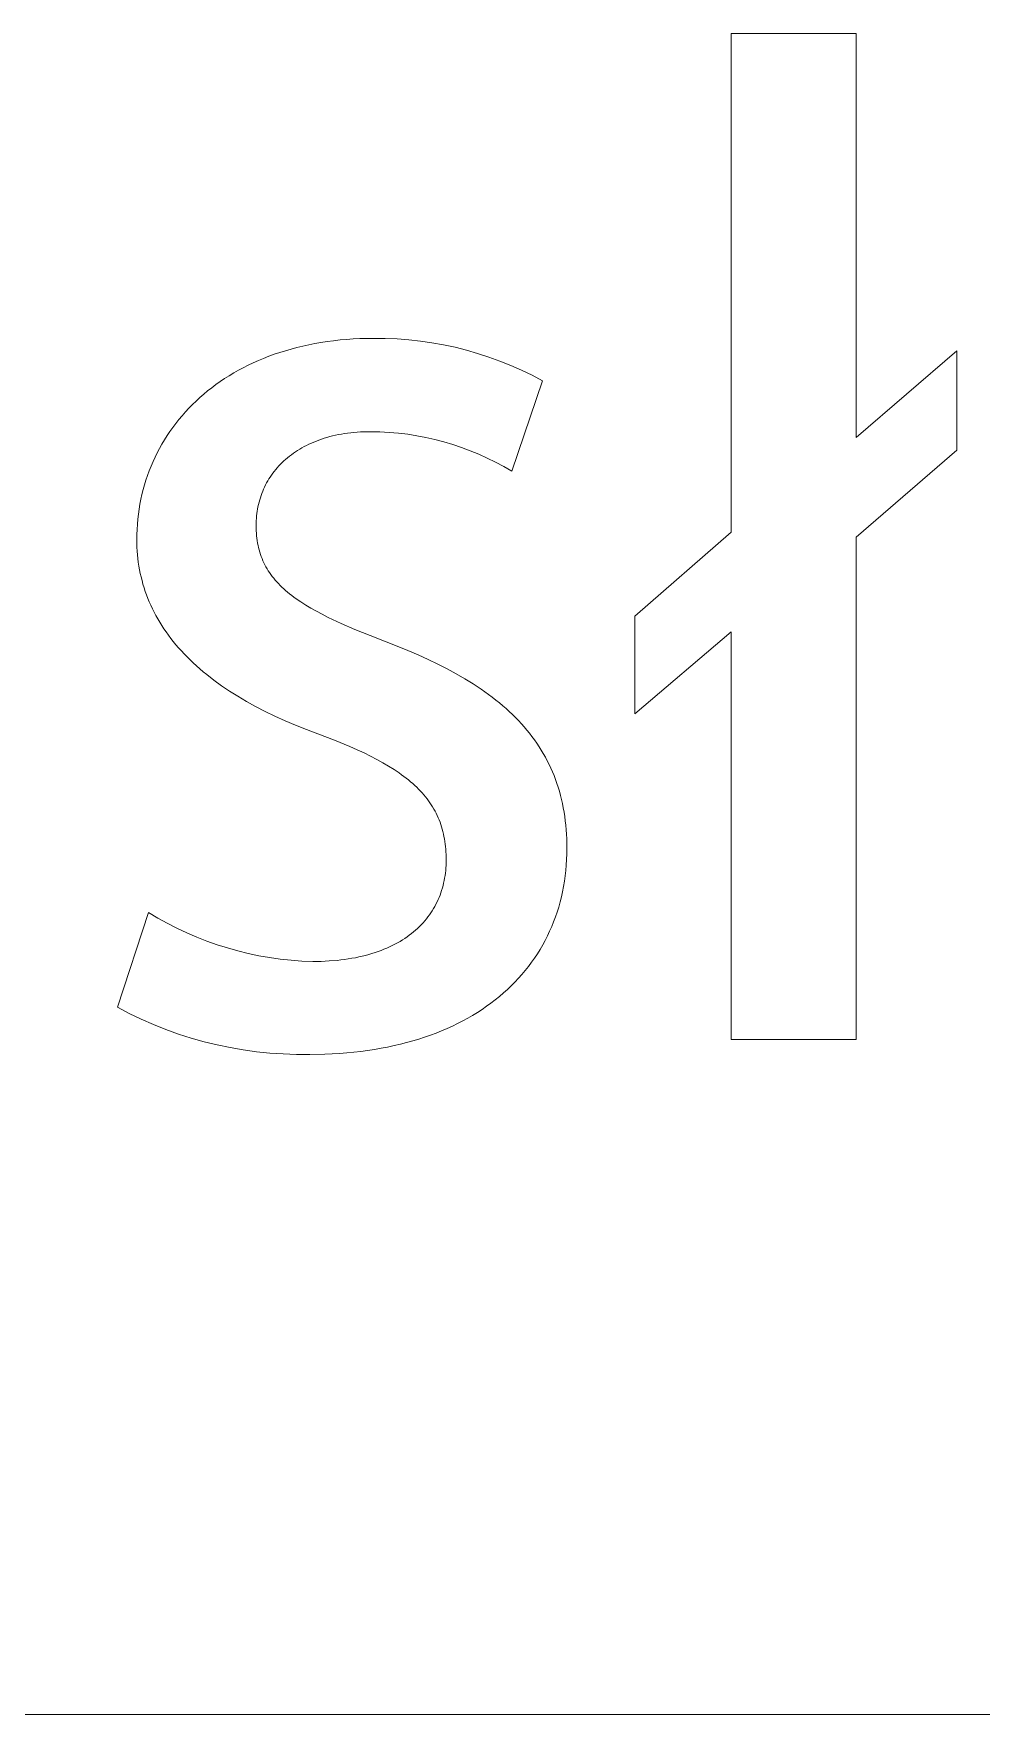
# Model space of a CAD drawing. Header units: millimetres. Extents: x 0 to 4468, y 0 to 3122.
# Drawn here: x 3621.8 to 3651.7, y 0 to 53.1 of the extents above; entities that cross this region are included whole.
import ezdxf

# ---------------------------------------------------------------- set-up
doc = ezdxf.new("R2010")
doc.units = ezdxf.units.MM
doc.header["$MEASUREMENT"] = 0
doc.layers.add('Domyślny', color=7, linetype='Continuous', true_color=0x000000)

msp = doc.modelspace()

# ---------------------------------------------------------------- linework, layer by layer
at = {"layer": 'Domyślny', "color": 18, "lineweight": 15, "true_color": 0x000000}
for p, q in [((3643.761, 37.313), (3643.761, 53.055)), ((3643.761, 53.055), (3647.704, 53.055)), ((3647.704, 53.055), (3647.704, 40.304)), ((3629.346, 42.933), (3629.519, 42.992)), ((3629.519, 42.992), (3629.696, 43.047)), ((3629.696, 43.047), (3629.876, 43.099)), ((3629.876, 43.099), (3630.059, 43.148)), ((3630.059, 43.148), (3630.245, 43.193)), ((3630.245, 43.193), (3630.433, 43.234)), ((3630.433, 43.234), (3630.625, 43.272)), ((3630.625, 43.272), (3630.819, 43.306)), ((3630.819, 43.306), (3631.017, 43.336)), ((3631.017, 43.336), (3631.217, 43.362)), ((3631.217, 43.362), (3631.42, 43.384)), ((3631.42, 43.384), (3631.626, 43.403)), ((3631.626, 43.403), (3631.835, 43.417)), ((3631.835, 43.417), (3632.046, 43.427)), ((3632.046, 43.427), (3632.261, 43.434)), ((3632.261, 43.434), (3632.478, 43.436)), ((3632.478, 43.436), (3632.848, 43.433)), ((3632.848, 43.433), (3633.218, 43.418)), ((3633.218, 43.418), (3633.587, 43.391)), ((3633.587, 43.391), (3633.955, 43.35)), ((3633.955, 43.35), (3634.321, 43.297)), ((3634.321, 43.297), (3634.686, 43.232)), ((3634.686, 43.232), (3635.048, 43.154)), ((3635.048, 43.154), (3635.407, 43.064)), ((3635.407, 43.064), (3635.762, 42.961)), ((3647.704, 40.304), (3650.873, 43.041)), ((3650.873, 43.041), (3650.873, 39.902)), ((3628.216, 42.428), (3628.368, 42.51)), ((3628.368, 42.51), (3628.523, 42.588)), ((3628.523, 42.588), (3628.681, 42.663)), ((3628.681, 42.663), (3628.843, 42.736)), ((3628.843, 42.736), (3629.007, 42.805)), ((3629.007, 42.805), (3629.175, 42.87)), ((3629.175, 42.87), (3629.346, 42.933)), ((3635.762, 42.961), (3636.114, 42.847)), ((3636.114, 42.847), (3636.462, 42.72)), ((3636.462, 42.72), (3636.806, 42.582)), ((3636.806, 42.582), (3637.144, 42.431)), ((3627.373, 41.877), (3627.505, 41.976)), ((3627.505, 41.976), (3627.641, 42.072)), ((3627.641, 42.072), (3627.78, 42.166)), ((3627.78, 42.166), (3627.922, 42.256)), ((3627.922, 42.256), (3628.068, 42.344)), ((3628.068, 42.344), (3628.216, 42.428)), ((3637.804, 42.097), (3636.837, 39.24)), ((3637.144, 42.431), (3637.477, 42.27)), ((3637.477, 42.27), (3637.804, 42.097)), ((3626.762, 41.343), (3626.878, 41.455)), ((3626.878, 41.455), (3626.996, 41.565)), ((3626.996, 41.565), (3627.119, 41.672)), ((3627.119, 41.672), (3627.244, 41.776)), ((3627.244, 41.776), (3627.373, 41.877)), ((3626.238, 40.748), (3626.336, 40.872)), ((3626.336, 40.872), (3626.437, 40.993)), ((3626.437, 40.993), (3626.542, 41.112)), ((3626.542, 41.112), (3626.65, 41.229)), ((3626.65, 41.229), (3626.762, 41.343)), ((3625.882, 40.233), (3625.966, 40.365)), ((3625.966, 40.365), (3626.053, 40.495)), ((3626.053, 40.495), (3626.144, 40.623)), ((3626.144, 40.623), (3626.238, 40.748)), ((3631.097, 40.333), (3631.009, 40.308)), ((3631.187, 40.355), (3631.097, 40.333)), ((3631.279, 40.376), (3631.187, 40.355)), ((3631.371, 40.396), (3631.279, 40.376)), ((3631.466, 40.413), (3631.371, 40.396)), ((3631.562, 40.429), (3631.466, 40.413)), ((3631.66, 40.443), (3631.562, 40.429)), ((3631.759, 40.455), (3631.66, 40.443)), ((3631.86, 40.466), (3631.759, 40.455)), ((3631.963, 40.474), (3631.86, 40.466)), ((3632.067, 40.481), (3631.963, 40.474)), ((3632.172, 40.486), (3632.067, 40.481)), ((3632.28, 40.489), (3632.172, 40.486)), ((3632.388, 40.49), (3632.28, 40.489)), ((3632.681, 40.484), (3632.388, 40.49)), ((3632.973, 40.469), (3632.681, 40.484)), ((3633.264, 40.444), (3632.973, 40.469)), ((3633.554, 40.409), (3633.264, 40.444)), ((3633.843, 40.364), (3633.554, 40.409)), ((3634.13, 40.309), (3633.843, 40.364)), ((3625.585, 39.685), (3625.654, 39.825)), ((3625.654, 39.825), (3625.726, 39.963)), ((3625.726, 39.963), (3625.803, 40.099)), ((3625.803, 40.099), (3625.882, 40.233)), ((3629.948, 39.809), (3629.884, 39.763)), ((3630.013, 39.854), (3629.948, 39.809)), ((3630.079, 39.897), (3630.013, 39.854)), ((3630.148, 39.94), (3630.079, 39.897)), ((3630.218, 39.98), (3630.148, 39.94)), ((3630.289, 40.02), (3630.218, 39.98)), ((3630.363, 40.058), (3630.289, 40.02)), ((3630.438, 40.094), (3630.363, 40.058)), ((3630.515, 40.13), (3630.438, 40.094)), ((3630.593, 40.163), (3630.515, 40.13)), ((3630.673, 40.195), (3630.593, 40.163)), ((3630.755, 40.226), (3630.673, 40.195)), ((3630.838, 40.255), (3630.755, 40.226)), ((3630.923, 40.283), (3630.838, 40.255)), ((3631.009, 40.308), (3630.923, 40.283)), ((3634.416, 40.244), (3634.13, 40.309)), ((3634.699, 40.17), (3634.416, 40.244)), ((3634.979, 40.086), (3634.699, 40.17)), ((3635.256, 39.993), (3634.979, 40.086)), ((3635.53, 39.89), (3635.256, 39.993)), ((3635.8, 39.778), (3635.53, 39.89)), ((3650.873, 39.902), (3647.704, 37.164)), ((3625.402, 39.256), (3625.459, 39.401)), ((3625.459, 39.401), (3625.52, 39.544)), ((3625.52, 39.544), (3625.585, 39.685)), ((3629.391, 39.295), (3629.345, 39.237)), ((3629.439, 39.351), (3629.391, 39.295)), ((3629.489, 39.407), (3629.439, 39.351)), ((3629.54, 39.461), (3629.489, 39.407)), ((3629.593, 39.514), (3629.54, 39.461)), ((3629.648, 39.566), (3629.593, 39.514)), ((3629.704, 39.617), (3629.648, 39.566)), ((3629.763, 39.667), (3629.704, 39.617)), ((3629.823, 39.716), (3629.763, 39.667)), ((3629.884, 39.763), (3629.823, 39.716)), ((3636.066, 39.657), (3635.8, 39.778)), ((3636.328, 39.527), (3636.066, 39.657)), ((3636.585, 39.388), (3636.328, 39.527)), ((3636.837, 39.24), (3636.585, 39.388)), ((3625.21, 38.661), (3625.252, 38.812)), ((3625.252, 38.812), (3625.298, 38.962)), ((3625.298, 38.962), (3625.348, 39.11)), ((3625.348, 39.11), (3625.402, 39.256)), ((3629.039, 38.741), (3629.009, 38.676)), ((3629.071, 38.807), (3629.039, 38.741)), ((3629.105, 38.871), (3629.071, 38.807)), ((3629.141, 38.934), (3629.105, 38.871)), ((3629.178, 38.997), (3629.141, 38.934)), ((3629.217, 39.058), (3629.178, 38.997)), ((3629.258, 39.119), (3629.217, 39.058)), ((3629.301, 39.178), (3629.258, 39.119)), ((3629.345, 39.237), (3629.301, 39.178)), ((3625.081, 38.044), (3625.108, 38.2)), ((3625.108, 38.2), (3625.138, 38.355)), ((3625.138, 38.355), (3625.172, 38.509)), ((3625.172, 38.509), (3625.21, 38.661)), ((3628.865, 38.264), (3628.848, 38.193)), ((3628.885, 38.335), (3628.865, 38.264)), ((3628.906, 38.404), (3628.885, 38.335)), ((3628.929, 38.473), (3628.906, 38.404)), ((3628.954, 38.541), (3628.929, 38.473)), ((3628.981, 38.609), (3628.954, 38.541)), ((3629.009, 38.676), (3628.981, 38.609)), ((3625.027, 37.568), (3625.041, 37.727)), ((3625.041, 37.727), (3625.059, 37.886)), ((3625.059, 37.886), (3625.081, 38.044)), ((3628.776, 37.68), (3628.774, 37.604)), ((3628.781, 37.755), (3628.776, 37.68)), ((3628.788, 37.829), (3628.781, 37.755)), ((3628.796, 37.903), (3628.788, 37.829)), ((3628.806, 37.976), (3628.796, 37.903)), ((3628.818, 38.049), (3628.806, 37.976)), ((3628.832, 38.122), (3628.818, 38.049)), ((3628.848, 38.193), (3628.832, 38.122)), ((3625.008, 37.082), (3625.01, 37.245)), ((3625.01, 37.245), (3625.016, 37.407)), ((3625.016, 37.407), (3625.027, 37.568)), ((3628.774, 37.604), (3628.773, 37.529)), ((3628.773, 37.529), (3628.774, 37.446)), ((3628.774, 37.446), (3628.776, 37.364)), ((3628.776, 37.364), (3628.781, 37.284)), ((3628.781, 37.284), (3628.788, 37.205)), ((3628.788, 37.205), (3628.796, 37.127)), ((3640.725, 34.664), (3643.761, 37.313)), ((3647.704, 37.164), (3647.704, 21.303)), ((3625.009, 36.961), (3625.008, 37.082)), ((3625.014, 36.841), (3625.009, 36.961)), ((3625.02, 36.721), (3625.014, 36.841)), ((3625.03, 36.602), (3625.02, 36.721)), ((3628.796, 37.127), (3628.807, 37.051)), ((3628.807, 37.051), (3628.819, 36.976)), ((3628.819, 36.976), (3628.833, 36.902)), ((3628.833, 36.902), (3628.849, 36.829)), ((3628.849, 36.829), (3628.867, 36.758)), ((3628.867, 36.758), (3628.887, 36.688)), ((3628.887, 36.688), (3628.909, 36.618)), ((3628.909, 36.618), (3628.933, 36.55)), ((3625.042, 36.484), (3625.03, 36.602)), ((3625.057, 36.366), (3625.042, 36.484)), ((3625.075, 36.249), (3625.057, 36.366)), ((3625.095, 36.133), (3625.075, 36.249)), ((3625.118, 36.017), (3625.095, 36.133)), ((3628.933, 36.55), (3628.959, 36.483)), ((3628.959, 36.483), (3628.987, 36.417)), ((3628.987, 36.417), (3629.017, 36.352)), ((3629.017, 36.352), (3629.048, 36.288)), ((3629.048, 36.288), (3629.082, 36.225)), ((3629.082, 36.225), (3629.118, 36.162)), ((3629.118, 36.162), (3629.156, 36.101)), ((3629.156, 36.101), (3629.195, 36.04)), ((3625.144, 35.903), (3625.118, 36.017)), ((3625.173, 35.788), (3625.144, 35.903)), ((3625.204, 35.675), (3625.173, 35.788)), ((3625.238, 35.562), (3625.204, 35.675)), ((3625.275, 35.45), (3625.238, 35.562)), ((3629.195, 36.04), (3629.237, 35.981)), ((3629.237, 35.981), (3629.281, 35.922)), ((3629.281, 35.922), (3629.327, 35.864)), ((3629.327, 35.864), (3629.374, 35.806)), ((3629.374, 35.806), (3629.424, 35.75)), ((3629.424, 35.75), (3629.476, 35.694)), ((3629.476, 35.694), (3629.53, 35.638)), ((3629.53, 35.638), (3629.586, 35.584)), ((3629.586, 35.584), (3629.644, 35.53)), ((3625.314, 35.339), (3625.275, 35.45)), ((3625.357, 35.229), (3625.314, 35.339)), ((3625.402, 35.119), (3625.357, 35.229)), ((3625.45, 35.01), (3625.402, 35.119)), ((3629.644, 35.53), (3629.704, 35.476)), ((3629.704, 35.476), (3629.766, 35.423)), ((3629.766, 35.423), (3629.83, 35.371)), ((3629.83, 35.371), (3629.896, 35.319)), ((3629.896, 35.319), (3629.965, 35.268)), ((3629.965, 35.268), (3630.035, 35.217)), ((3630.035, 35.217), (3630.182, 35.116)), ((3630.182, 35.116), (3630.338, 35.016)), ((3625.501, 34.902), (3625.45, 35.01)), ((3625.554, 34.795), (3625.501, 34.902)), ((3625.61, 34.688), (3625.554, 34.795)), ((3625.669, 34.583), (3625.61, 34.688)), ((3625.731, 34.478), (3625.669, 34.583)), ((3630.338, 35.016), (3630.502, 34.918)), ((3630.502, 34.918), (3630.674, 34.821)), ((3630.674, 34.821), (3630.855, 34.725)), ((3630.855, 34.725), (3631.045, 34.629)), ((3631.045, 34.629), (3631.451, 34.437)), ((3640.725, 31.584), (3640.725, 34.664)), ((3625.796, 34.374), (3625.731, 34.478)), ((3625.863, 34.27), (3625.796, 34.374)), ((3625.934, 34.168), (3625.863, 34.27)), ((3626.007, 34.066), (3625.934, 34.168)), ((3626.083, 33.965), (3626.007, 34.066)), ((3626.161, 33.866), (3626.083, 33.965)), ((3631.451, 34.437), (3631.891, 34.246)), ((3631.891, 34.246), (3632.367, 34.052)), ((3632.367, 34.052), (3632.879, 33.853)), ((3643.761, 34.173), (3640.725, 31.584)), ((3643.761, 21.303), (3643.761, 34.173)), ((3626.243, 33.766), (3626.161, 33.866)), ((3626.327, 33.668), (3626.243, 33.766)), ((3626.414, 33.571), (3626.327, 33.668)), ((3626.504, 33.474), (3626.414, 33.571)), ((3626.597, 33.379), (3626.504, 33.474)), ((3632.879, 33.853), (3633.227, 33.72)), ((3633.227, 33.72), (3633.564, 33.583)), ((3633.564, 33.583), (3633.89, 33.443)), ((3633.89, 33.443), (3634.205, 33.299)), ((3626.693, 33.284), (3626.597, 33.379)), ((3626.791, 33.19), (3626.693, 33.284)), ((3626.893, 33.097), (3626.791, 33.19)), ((3626.997, 33.005), (3626.893, 33.097)), ((3627.104, 32.914), (3626.997, 33.005)), ((3627.214, 32.824), (3627.104, 32.914)), ((3634.205, 33.299), (3634.509, 33.153)), ((3634.509, 33.153), (3634.803, 33.003)), ((3634.803, 33.003), (3635.086, 32.849)), ((3627.442, 32.646), (3627.214, 32.824)), ((3627.682, 32.472), (3627.442, 32.646)), ((3627.934, 32.302), (3627.682, 32.472)), ((3635.086, 32.849), (3635.358, 32.691)), ((3635.358, 32.691), (3635.619, 32.529)), ((3635.619, 32.529), (3635.869, 32.363)), ((3628.197, 32.136), (3627.934, 32.302)), ((3628.472, 31.974), (3628.197, 32.136)), ((3628.758, 31.815), (3628.472, 31.974)), ((3635.869, 32.363), (3636.108, 32.193)), ((3636.108, 32.193), (3636.224, 32.106)), ((3636.224, 32.106), (3636.337, 32.018)), ((3636.337, 32.018), (3636.447, 31.928)), ((3636.447, 31.928), (3636.554, 31.838)), ((3636.554, 31.838), (3636.659, 31.747)), ((3629.056, 31.661), (3628.758, 31.815)), ((3629.366, 31.511), (3629.056, 31.661)), ((3629.687, 31.365), (3629.366, 31.511)), ((3630.02, 31.223), (3629.687, 31.365)), ((3636.659, 31.747), (3636.761, 31.654)), ((3636.761, 31.654), (3636.86, 31.56)), ((3636.86, 31.56), (3636.956, 31.464)), ((3636.956, 31.464), (3637.05, 31.368)), ((3637.05, 31.368), (3637.14, 31.27)), ((3630.365, 31.085), (3630.02, 31.223)), ((3630.722, 30.952), (3630.365, 31.085)), ((3631.248, 30.751), (3630.722, 30.952)), ((3637.14, 31.27), (3637.228, 31.171)), ((3637.228, 31.171), (3637.314, 31.07)), ((3637.314, 31.07), (3637.396, 30.968)), ((3637.396, 30.968), (3637.476, 30.865)), ((3637.476, 30.865), (3637.553, 30.761)), ((3631.733, 30.551), (3631.248, 30.751)), ((3631.961, 30.45), (3631.733, 30.551)), ((3632.178, 30.348), (3631.961, 30.45)), ((3632.386, 30.246), (3632.178, 30.348)), ((3632.585, 30.143), (3632.386, 30.246)), ((3637.553, 30.761), (3637.627, 30.655)), ((3637.627, 30.655), (3637.699, 30.547)), ((3637.699, 30.547), (3637.768, 30.438)), ((3637.768, 30.438), (3637.833, 30.328)), ((3637.833, 30.328), (3637.897, 30.216)), ((3632.773, 30.038), (3632.585, 30.143)), ((3632.953, 29.933), (3632.773, 30.038)), ((3633.123, 29.826), (3632.953, 29.933)), ((3633.284, 29.718), (3633.123, 29.826)), ((3633.361, 29.663), (3633.284, 29.718)), ((3637.897, 30.216), (3637.957, 30.102)), ((3637.957, 30.102), (3638.015, 29.987)), ((3638.015, 29.987), (3638.069, 29.871)), ((3638.069, 29.871), (3638.121, 29.753)), ((3638.121, 29.753), (3638.171, 29.633)), ((3633.436, 29.608), (3633.361, 29.663)), ((3633.509, 29.552), (3633.436, 29.608)), ((3633.579, 29.496), (3633.509, 29.552)), ((3633.647, 29.439), (3633.579, 29.496)), ((3633.713, 29.381), (3633.647, 29.439)), ((3633.777, 29.324), (3633.713, 29.381)), ((3633.839, 29.265), (3633.777, 29.324)), ((3633.899, 29.206), (3633.839, 29.265)), ((3633.956, 29.146), (3633.899, 29.206)), ((3638.171, 29.633), (3638.217, 29.512)), ((3638.217, 29.512), (3638.261, 29.389)), ((3638.261, 29.389), (3638.302, 29.264)), ((3638.302, 29.264), (3638.34, 29.138)), ((3634.012, 29.086), (3633.956, 29.146)), ((3634.065, 29.025), (3634.012, 29.086)), ((3634.116, 28.963), (3634.065, 29.025)), ((3634.165, 28.901), (3634.116, 28.963)), ((3634.212, 28.838), (3634.165, 28.901)), ((3634.257, 28.774), (3634.212, 28.838)), ((3634.3, 28.709), (3634.257, 28.774)), ((3634.342, 28.644), (3634.3, 28.709)), ((3638.34, 29.138), (3638.375, 29.01)), ((3638.375, 29.01), (3638.407, 28.88)), ((3638.407, 28.88), (3638.437, 28.749)), ((3638.437, 28.749), (3638.464, 28.616)), ((3634.381, 28.578), (3634.342, 28.644)), ((3634.418, 28.511), (3634.381, 28.578)), ((3634.453, 28.443), (3634.418, 28.511)), ((3634.486, 28.374), (3634.453, 28.443)), ((3634.517, 28.305), (3634.486, 28.374)), ((3634.547, 28.234), (3634.517, 28.305)), ((3634.574, 28.162), (3634.547, 28.234)), ((3634.6, 28.09), (3634.574, 28.162)), ((3638.464, 28.616), (3638.488, 28.481)), ((3638.488, 28.481), (3638.509, 28.344)), ((3638.509, 28.344), (3638.527, 28.206)), ((3638.527, 28.206), (3638.543, 28.066)), ((3634.624, 28.017), (3634.6, 28.09)), ((3634.645, 27.942), (3634.624, 28.017)), ((3634.665, 27.867), (3634.645, 27.942)), ((3634.684, 27.79), (3634.665, 27.867)), ((3634.7, 27.713), (3634.684, 27.79)), ((3634.715, 27.634), (3634.7, 27.713)), ((3634.728, 27.555), (3634.715, 27.634)), ((3638.543, 28.066), (3638.555, 27.924)), ((3638.555, 27.924), (3638.565, 27.78)), ((3638.565, 27.78), (3638.572, 27.634)), ((3638.572, 27.634), (3638.577, 27.486)), ((3634.739, 27.474), (3634.728, 27.555)), ((3634.748, 27.392), (3634.739, 27.474)), ((3634.756, 27.309), (3634.748, 27.392)), ((3634.761, 27.224), (3634.756, 27.309)), ((3634.766, 27.139), (3634.761, 27.224)), ((3634.768, 27.052), (3634.766, 27.139)), ((3638.576, 27.159), (3638.569, 26.984)), ((3638.578, 27.336), (3638.576, 27.159)), ((3638.577, 27.486), (3638.578, 27.336)), ((3634.734, 26.476), (3634.744, 26.556)), ((3634.744, 26.556), (3634.753, 26.637)), ((3634.753, 26.637), (3634.76, 26.718)), ((3634.76, 26.718), (3634.765, 26.799)), ((3634.765, 26.799), (3634.768, 26.882)), ((3634.769, 26.964), (3634.768, 27.052)), ((3634.768, 26.882), (3634.769, 26.964)), ((3638.543, 26.638), (3638.524, 26.468)), ((3638.559, 26.81), (3638.543, 26.638)), ((3638.569, 26.984), (3638.559, 26.81)), ((3634.602, 25.937), (3634.626, 26.012)), ((3634.626, 26.012), (3634.649, 26.087)), ((3634.649, 26.087), (3634.67, 26.164)), ((3634.67, 26.164), (3634.689, 26.241)), ((3634.689, 26.241), (3634.706, 26.319)), ((3634.706, 26.319), (3634.721, 26.397)), ((3634.721, 26.397), (3634.734, 26.476)), ((3638.472, 26.132), (3638.44, 25.968)), ((3638.5, 26.299), (3638.472, 26.132)), ((3638.524, 26.468), (3638.5, 26.299)), ((3634.371, 25.438), (3634.41, 25.506)), ((3634.41, 25.506), (3634.447, 25.576)), ((3634.447, 25.576), (3634.482, 25.646)), ((3634.482, 25.646), (3634.515, 25.718)), ((3634.515, 25.718), (3634.546, 25.79)), ((3634.546, 25.79), (3634.575, 25.863)), ((3634.575, 25.863), (3634.602, 25.937)), ((3638.319, 25.484), (3638.27, 25.327)), ((3638.363, 25.644), (3638.319, 25.484)), ((3638.404, 25.805), (3638.363, 25.644)), ((3638.44, 25.968), (3638.404, 25.805)), ((3624.398, 22.322), (3625.38, 25.313)), ((3625.38, 25.313), (3625.673, 25.137)), ((3625.673, 25.137), (3625.972, 24.971)), ((3625.972, 24.971), (3626.276, 24.816)), ((3633.984, 24.928), (3634.039, 24.988)), ((3634.039, 24.988), (3634.093, 25.049)), ((3634.093, 25.049), (3634.144, 25.111)), ((3634.144, 25.111), (3634.194, 25.174)), ((3634.194, 25.174), (3634.241, 25.238)), ((3634.241, 25.238), (3634.286, 25.304)), ((3634.286, 25.304), (3634.33, 25.37)), ((3634.33, 25.37), (3634.371, 25.438)), ((3638.159, 25.019), (3638.098, 24.868)), ((3638.217, 25.172), (3638.159, 25.019)), ((3638.27, 25.327), (3638.217, 25.172)), ((3626.276, 24.816), (3626.586, 24.67)), ((3626.586, 24.67), (3626.9, 24.535)), ((3626.9, 24.535), (3627.218, 24.41)), ((3627.218, 24.41), (3627.54, 24.296)), ((3633.312, 24.4), (3633.389, 24.446)), ((3633.389, 24.446), (3633.463, 24.495)), ((3633.463, 24.495), (3633.536, 24.544)), ((3633.536, 24.544), (3633.606, 24.595)), ((3633.606, 24.595), (3633.674, 24.647)), ((3633.674, 24.647), (3633.74, 24.701)), ((3633.74, 24.701), (3633.804, 24.756)), ((3633.804, 24.756), (3633.866, 24.812)), ((3633.866, 24.812), (3633.926, 24.869)), ((3633.926, 24.869), (3633.984, 24.928)), ((3637.89, 24.429), (3637.813, 24.287)), ((3637.964, 24.573), (3637.89, 24.429)), ((3638.033, 24.72), (3637.964, 24.573)), ((3638.098, 24.868), (3638.033, 24.72)), ((3627.54, 24.296), (3627.866, 24.193)), ((3627.866, 24.193), (3628.195, 24.101)), ((3628.195, 24.101), (3628.527, 24.019)), ((3628.527, 24.019), (3628.861, 23.949)), ((3628.861, 23.949), (3629.198, 23.89)), ((3629.198, 23.89), (3629.536, 23.842)), ((3631.793, 23.866), (3631.904, 23.886)), ((3631.904, 23.886), (3632.013, 23.909)), ((3632.013, 23.909), (3632.12, 23.933)), ((3632.12, 23.933), (3632.225, 23.959)), ((3632.225, 23.959), (3632.327, 23.987)), ((3632.327, 23.987), (3632.428, 24.016)), ((3632.428, 24.016), (3632.526, 24.047)), ((3632.526, 24.047), (3632.622, 24.08)), ((3632.622, 24.08), (3632.716, 24.115)), ((3632.716, 24.115), (3632.807, 24.151)), ((3632.807, 24.151), (3632.897, 24.188)), ((3632.897, 24.188), (3632.984, 24.228)), ((3632.984, 24.228), (3633.069, 24.268)), ((3633.069, 24.268), (3633.152, 24.311)), ((3633.152, 24.311), (3633.233, 24.354)), ((3633.233, 24.354), (3633.312, 24.4)), ((3637.646, 24.01), (3637.556, 23.874)), ((3637.731, 24.147), (3637.646, 24.01)), ((3637.813, 24.287), (3637.731, 24.147)), ((3629.536, 23.842), (3629.876, 23.805)), ((3629.876, 23.805), (3630.217, 23.779)), ((3630.217, 23.779), (3630.558, 23.765)), ((3630.558, 23.765), (3630.823, 23.769)), ((3630.823, 23.769), (3631.079, 23.782)), ((3631.079, 23.782), (3631.326, 23.802)), ((3631.326, 23.802), (3631.446, 23.815)), ((3631.446, 23.815), (3631.564, 23.83)), ((3631.564, 23.83), (3631.679, 23.847)), ((3631.679, 23.847), (3631.793, 23.866)), ((3637.16, 23.359), (3637.051, 23.236)), ((3637.265, 23.484), (3637.16, 23.359)), ((3637.366, 23.612), (3637.265, 23.484)), ((3637.463, 23.742), (3637.366, 23.612)), ((3637.556, 23.874), (3637.463, 23.742)), ((3636.701, 22.884), (3636.577, 22.772)), ((3636.821, 22.998), (3636.701, 22.884)), ((3636.938, 23.116), (3636.821, 22.998)), ((3637.051, 23.236), (3636.938, 23.116)), ((3624.771, 22.126), (3624.398, 22.322)), ((3636.042, 22.351), (3635.899, 22.253)), ((3636.181, 22.452), (3636.042, 22.351)), ((3636.317, 22.556), (3636.181, 22.452)), ((3636.448, 22.662), (3636.317, 22.556)), ((3636.577, 22.772), (3636.448, 22.662)), ((3625.151, 21.943), (3624.771, 22.126)), ((3625.537, 21.773), (3625.151, 21.943)), ((3625.928, 21.617), (3625.537, 21.773)), ((3635.129, 21.808), (3634.965, 21.728)), ((3635.291, 21.891), (3635.129, 21.808)), ((3635.448, 21.977), (3635.291, 21.891)), ((3635.602, 22.066), (3635.448, 21.977)), ((3635.752, 22.158), (3635.602, 22.066)), ((3635.899, 22.253), (3635.752, 22.158)), ((3626.325, 21.475), (3625.928, 21.617)), ((3626.726, 21.346), (3626.325, 21.475)), ((3627.132, 21.232), (3626.726, 21.346)), ((3627.541, 21.132), (3627.132, 21.232)), ((3633.712, 21.259), (3633.519, 21.206)), ((3633.902, 21.316), (3633.712, 21.259)), ((3634.087, 21.377), (3633.902, 21.316)), ((3634.27, 21.441), (3634.087, 21.377)), ((3634.449, 21.508), (3634.27, 21.441)), ((3634.624, 21.578), (3634.449, 21.508)), ((3634.796, 21.651), (3634.624, 21.578)), ((3634.965, 21.728), (3634.796, 21.651)), ((3647.704, 21.303), (3643.761, 21.303)), ((3627.954, 21.046), (3627.541, 21.132)), ((3628.369, 20.974), (3627.954, 21.046)), ((3628.786, 20.917), (3628.369, 20.974)), ((3629.206, 20.874), (3628.786, 20.917)), ((3629.626, 20.846), (3629.206, 20.874)), ((3630.047, 20.833), (3629.626, 20.846)), ((3630.469, 20.834), (3630.047, 20.833)), ((3630.944, 20.842), (3630.469, 20.834)), ((3631.406, 20.865), (3630.944, 20.842)), ((3631.632, 20.883), (3631.406, 20.865)), ((3631.855, 20.904), (3631.632, 20.883)), ((3632.075, 20.929), (3631.855, 20.904)), ((3632.291, 20.958), (3632.075, 20.929)), ((3632.504, 20.99), (3632.291, 20.958)), ((3632.714, 21.026), (3632.504, 20.99)), ((3632.92, 21.066), (3632.714, 21.026)), ((3633.123, 21.109), (3632.92, 21.066)), ((3633.323, 21.156), (3633.123, 21.109)), ((3633.519, 21.206), (3633.323, 21.156)), ((4464.072, 0), (0.001, 0)), ((4464.072, 0), (2779.701, 0))]:
    msp.add_line(p, q, dxfattribs=at)

doc.saveas('drawing.dxf')
